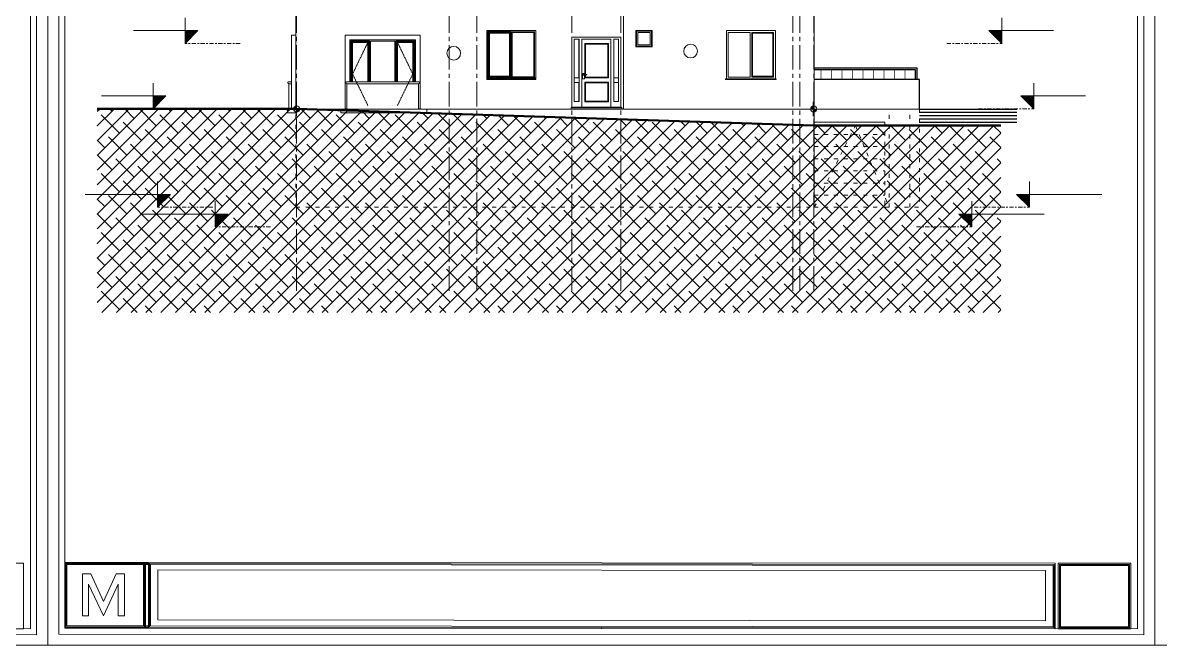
# Model space of a CAD drawing. Header units: millimetres. Extents: x 1373 to 40779, y 1939 to 6439.
# Drawn here: x 26555 to 30032, y 1939 to 3839 of the extents above; entities that cross this region are included whole.
import ezdxf

# ---------------------------------------------------------------- set-up
doc = ezdxf.new("R2010")
doc.units = ezdxf.units.MM
for name, pattern in [('ACAD_ISO03W100', [30, 12, -18]), ('Center', [3, 1.2, -0.6, 0.6, -0.6]), ('Centre', [1.34939, 0.635, -0.23813, 0.23813, -0.23813]), ('DASHDOTX2', [50.8, 25.4, -12.7, 0, -12.7]), ('IMPORT-CENTER2', [112.5, 75, -12.5, 12.5, -12.5])]:
    doc.linetypes.add(name, pattern=pattern)
for name, color, linetype, lineweight in [('A-ANNO-DIMS', 211, 'Continuous', 18), ('A-DETL', 6, 'Continuous', 30), ('A-DOOR', 31, 'Continuous', 18), ('A-DOOR-FRAM', 31, 'Continuous', 18), ('A-FLOR', 192, 'Continuous', 30), ('A-FLOR-LEVL', 51, 'Continuous', 18), ('A-GLAZ', 151, 'Continuous', 18), ('A-WALL', 20, 'Continuous', 9), ('HESAPLAMALAR', 2, 'Continuous', 30), ('kest', 4, 'DASHDOTX2', 50), ('S-GRID', 252, 'IMPORT-CENTER2', 5), ('ÖLÇÜ', 30, 'Continuous', 20)]:
    doc.layers.add(name, color=color, linetype=linetype, lineweight=lineweight)
doc.layers.add('TEFRIŞ', color=7, linetype='Continuous')
doc.layers.add('Çember', color=7, linetype='Continuous')

# ---------------------------------------------------------------- blocks, each defined once
blk = doc.blocks.new('RFFRFR')
at = {"layer": 'A-FLOR-LEVL'}
for points in [[(27079, -1469.4), (27079, -1508.9), (27039.6, -1469.4)], [(27079, -1772.2), (27079, -1811.7), (27039.6, -1772.2)], [(27079, -2072.2), (27079, -2111.7), (27039.6, -2072.2)], [(27079, -2372.2), (27079, -2411.7), (27039.6, -2372.2)], [(27079, -2672.2), (27079, -2711.7), (27039.6, -2672.2)], [(27097.9, -2972.2), (27097.9, -3011.7), (27058.4, -2972.2)], [(26981.1, -3072.2), (26981.1, -3111.7), (26941.6, -3072.2)], [(27079, -3271.7), (27079, -3311.2), (27039.6, -3271.7)], [(27065.5, -3572.2), (27065.5, -3611.7), (27026, -3572.2)], [(26889.4, -3632.2), (26889.4, -3671.7), (26849.9, -3632.2)]]:
    blk.add_hatch(color=256, dxfattribs=at).paths.add_polyline_path(points)
for p, q in [((27079, -1508.9), (27079, -1430)), ((27039.6, -1469.4), (27079, -1508.9)), ((27039.6, -1469.4), (27237, -1469.4)), ((27079, -1811.7), (27079, -1732.7)), ((27039.6, -1772.2), (27079, -1811.7)), ((27039.6, -1772.2), (27237, -1772.2)), ((27079, -2111.7), (27079, -2032.7)), ((27039.6, -2072.2), (27079, -2111.7)), ((27039.6, -2072.2), (27237, -2072.2)), ((27079, -2411.7), (27079, -2332.7)), ((27039.6, -2372.2), (27079, -2411.7)), ((27039.6, -2372.2), (27237, -2372.2)), ((27079, -2711.7), (27079, -2632.7)), ((27039.6, -2672.2), (27079, -2711.7)), ((27039.6, -2672.2), (27237, -2672.2)), ((27097.9, -3011.7), (27097.9, -2932.7)), ((27058.4, -2972.2), (27097.9, -3011.7)), ((27058.4, -2972.2), (27255.9, -2972.2)), ((26981.1, -3111.7), (26981.1, -3032.7)), ((26941.6, -3072.2), (26981.1, -3111.7)), ((26941.6, -3072.2), (27139.1, -3072.2)), ((27079, -3311.2), (27079, -3232.2)), ((27039.6, -3271.7), (27079, -3311.2)), ((27039.6, -3271.7), (27237, -3271.7)), ((27065.5, -3611.7), (27065.5, -3532.7)), ((27026, -3572.2), (27065.5, -3611.7)), ((27026, -3572.2), (27286.7, -3572.2)), ((26889.4, -3671.7), (26889.4, -3592.7)), ((26849.9, -3632.2), (26889.4, -3671.7)), ((26849.9, -3632.2), (27110.6, -3632.2))]:
    blk.add_line(p, q, dxfattribs=at)
at = {"layer": 'A-FLOR-LEVL', "linetype": 'Centre', "ltscale": 20}
for p, q in [((26909.9, -1508.9), (27079, -1508.9)), ((26909.9, -1811.7), (27079, -1811.7)), ((26909.9, -2111.7), (27079, -2111.7)), ((26909.9, -2411.7), (27079, -2411.7)), ((26909.9, -2711.7), (27079, -2711.7)), ((26929.9, -3011.7), (27099, -3011.7)), ((26813.1, -3111.7), (26982.2, -3111.7)), ((26909.9, -3311.2), (27079, -3311.2)), ((26896.4, -3611.7), (27065.5, -3611.7)), ((26720.2, -3671.7), (26889.4, -3671.7))]:
    blk.add_line(p, q, dxfattribs=at)
blk = doc.blocks.new('JTIRJRT')
at = {"layer": 'A-FLOR-LEVL'}
for points in [[(21893.2, -1469.4), (21893.2, -1508.9), (21932.7, -1469.4)], [(21893.2, -1772.2), (21893.2, -1811.7), (21932.7, -1772.2)], [(21893.2, -2072.2), (21893.2, -2111.7), (21932.7, -2072.2)], [(21893.2, -2372.2), (21893.2, -2411.7), (21932.7, -2372.2)], [(21893.2, -2672.2), (21893.2, -2711.7), (21932.7, -2672.2)], [(21874.3, -2972.2), (21874.3, -3011.7), (21913.8, -2972.2)], [(21991.1, -3072.2), (21991.1, -3111.7), (22030.6, -3072.2)], [(21893.2, -3271.7), (21893.2, -3311.2), (21932.7, -3271.7)], [(21906.7, -3572.2), (21906.7, -3611.7), (21946.2, -3572.2)], [(22082.9, -3632.2), (22082.9, -3671.7), (22122.4, -3632.2)]]:
    blk.add_hatch(color=256, dxfattribs=at).paths.add_polyline_path(points)
for p, q in [((21893.2, -1508.9), (21893.2, -1430)), ((21932.7, -1469.4), (21735.2, -1469.4)), ((21932.7, -1469.4), (21893.2, -1508.9)), ((21893.2, -1811.7), (21893.2, -1732.7)), ((21932.7, -1772.2), (21735.2, -1772.2)), ((21932.7, -1772.2), (21893.2, -1811.7)), ((21893.2, -2111.7), (21893.2, -2032.7)), ((21932.7, -2072.2), (21735.2, -2072.2)), ((21932.7, -2072.2), (21893.2, -2111.7)), ((21893.2, -2411.7), (21893.2, -2332.7)), ((21932.7, -2372.2), (21735.2, -2372.2)), ((21932.7, -2372.2), (21893.2, -2411.7)), ((21893.2, -2711.7), (21893.2, -2632.7)), ((21932.7, -2672.2), (21735.2, -2672.2)), ((21932.7, -2672.2), (21893.2, -2711.7)), ((21874.3, -3011.7), (21874.3, -2932.7)), ((21913.8, -2972.2), (21716.4, -2972.2)), ((21913.8, -2972.2), (21874.3, -3011.7)), ((21991.1, -3111.7), (21991.1, -3032.7)), ((22030.6, -3072.2), (21833.2, -3072.2)), ((22030.6, -3072.2), (21991.1, -3111.7)), ((21893.2, -3311.2), (21893.2, -3232.2)), ((21932.7, -3271.7), (21735.2, -3271.7)), ((21932.7, -3271.7), (21893.2, -3311.2)), ((22075.9, -3311.7), (21878.4, -3311.7)), ((21906.7, -3611.7), (21906.7, -3532.7)), ((21946.2, -3572.2), (21685.5, -3572.2)), ((21946.2, -3572.2), (21906.7, -3611.7)), ((22082.9, -3671.7), (22082.9, -3592.7)), ((22122.4, -3632.2), (21861.7, -3632.2)), ((22122.4, -3632.2), (22082.9, -3671.7))]:
    blk.add_line(p, q, dxfattribs=at)
at = {"layer": 'A-FLOR-LEVL', "linetype": 'Centre', "ltscale": 20}
for p, q in [((22062.3, -1508.9), (21893.2, -1508.9)), ((22062.3, -1811.7), (21893.2, -1811.7)), ((22062.3, -2111.7), (21893.2, -2111.7)), ((22062.3, -2411.7), (21893.2, -2411.7)), ((22062.3, -2711.7), (21893.2, -2711.7)), ((22042.4, -3011.7), (21873.3, -3011.7)), ((22159.2, -3111.7), (21990, -3111.7)), ((22062.3, -3311.2), (21893.2, -3311.2)), ((22075.9, -3611.7), (21906.7, -3611.7)), ((22252, -3671.7), (22082.9, -3671.7))]:
    blk.add_line(p, q, dxfattribs=at)
blk = doc.blocks.new('sfthgfhfgh')
at = {"layer": 'ÖLÇÜ'}
h = blk.add_hatch(color=256, dxfattribs=at)
h.paths.add_polyline_path([(-3322, 15884), (-3321, 15834), (-3272, 15835, 0.414214)])
h.paths.add_polyline_path([(-3371, 15834, 0.414214), (-3321, 15785), (-3321, 15834)])
at = {"layer": 'TEFRIŞ', "color": 4}
blk.add_line((-3320, 15720), (-3322, 15951), dxfattribs=at)
at = {"layer": 'ÖLÇÜ'}
blk.add_line((-3406, 15834), (-2971, 15838), dxfattribs=at)
blk.add_circle((-3321, 15834), 49.5, dxfattribs=at)

msp = doc.modelspace()

# ---------------------------------------------------------------- hatches: boundary and pattern name
at = {"layer": 'A-DETL', "lineweight": 25}
h = msp.add_hatch(dxfattribs=at)
h.set_pattern_fill('ANSI38', color=8, scale=10)
h.paths.add_polyline_path([(26783, 3576.3), (26783, 2954.5), (29544.6, 2954.5), (29544.6, 3525.8), (28972.6, 3525.8), (27392.2, 3576.3)])

# ---------------------------------------------------------------- linework, layer by layer
at = {"layer": 'A-ANNO-DIMS', "lineweight": 18, "ltscale": 2}
for p, q in [((26683.8, 1991.1), (26683.8, 2191.1)), ((26683.8, 2191.1), (26930.4, 2191.1)), ((26683.8, 1991.1), (26683.8, 2191.1)), ((26939.4, 2191.1), (26713.4, 2191.1)), ((26930.4, 1991.1), (26930.4, 2191.1)), ((26939.4, 2191.1), (29710.4, 2188.7)), ((26939.4, 1991.1), (26939.4, 2191.1)), ((26336.7, 2188.7), (26557.8, 2188.7)), ((26557.8, 1988.7), (26557.8, 2188.7)), ((26687, 2188), (26927.3, 2188)), ((26687, 1994.2), (26687, 2188)), ((26690.1, 2184.9), (26924.2, 2184.9)), ((26690.1, 1997.4), (26690.1, 2184.9)), ((26945.7, 2184.9), (26707.1, 2184.9)), ((26942.5, 2188), (26710.3, 2188)), ((26737.7, 2028.3), (26737.7, 2156.4)), ((26737.7, 2028.3), (26737.7, 2156.4)), ((26737.7, 2156.4), (26762.7, 2156.4)), ((26762.7, 2156.4), (26801.8, 2072.5)), ((26801.8, 2072.5), (26840.9, 2156.4)), ((26840.9, 2156.4), (26865.9, 2156.4)), ((26865.9, 2028.3), (26865.9, 2156.4)), ((26924.2, 1997.4), (26924.2, 2184.9)), ((26927.3, 1994.2), (26927.3, 2188)), ((26942.5, 2188), (29707.3, 2185.5)), ((26942.5, 1994.2), (26942.5, 2188)), ((26945.7, 2184.9), (29704.2, 2182.4)), ((26945.7, 1997.4), (26945.7, 2184.9)), ((29680.9, 2166.4), (26967.8, 2168.9)), ((26967.8, 2015.8), (26967.8, 2168.9)), ((29680.9, 2013.3), (29680.9, 2166.4)), ((29704.2, 1994.9), (29704.2, 2182.4)), ((29707.3, 1991.8), (29707.3, 2185.5)), ((29710.4, 1988.7), (29710.4, 2188.7)), ((29720.4, 2188.7), (29941.5, 2188.7)), ((29720.4, 1988.7), (29720.4, 2188.7)), ((29723.5, 2185.5), (29938.4, 2185.5)), ((29723.5, 1991.8), (29723.5, 2185.5)), ((29726.6, 2182.4), (29935.2, 2182.4)), ((29726.6, 1994.9), (29726.6, 2182.4)), ((29935.2, 1994.9), (29935.2, 2182.4)), ((29938.4, 1991.8), (29938.4, 2185.5)), ((29941.5, 1988.7), (29941.5, 2188.7)), ((26756.5, 2028.3), (26756.5, 2125.4)), ((26756.5, 2125.4), (26801.8, 2028.1)), ((26801.8, 2028.1), (26847.1, 2125.4)), ((26847.1, 2028.3), (26847.1, 2125.4)), ((26737.7, 2028.3), (26756.5, 2028.3)), ((26847.1, 2028.3), (26865.9, 2028.3)), ((26336.7, 1988.7), (26557.8, 1988.7)), ((26683.8, 1991.1), (26930.4, 1991.1)), ((26687, 1994.2), (26927.3, 1994.2)), ((26690.1, 1997.4), (26924.2, 1997.4)), ((26945.7, 1997.4), (26707.1, 1997.4)), ((26942.5, 1994.2), (26710.3, 1994.2)), ((26939.4, 1991.1), (26713.4, 1991.1)), ((26939.4, 1991.1), (29710.4, 1988.7)), ((26942.5, 1994.2), (29707.3, 1991.8)), ((26945.7, 1997.4), (29704.2, 1994.9)), ((29680.9, 2013.3), (26967.8, 2015.8)), ((29720.4, 1988.7), (29941.5, 1988.7)), ((29723.5, 1991.8), (29938.4, 1991.8)), ((29726.6, 1994.9), (29935.2, 1994.9))]:
    msp.add_line(p, q, dxfattribs=at)
for points in [[(22969.5, 1938.6), (26631.3, 1938.6), (26631.3, 6438.6), (22969.5, 6438.6)], [(26631.3, 1938.6), (30015, 1938.6), (30015, 6438.6), (26631.3, 6438.6)], [(30015, 1938.6), (33398.7, 1938.6), (33398.7, 6438.6), (30015, 6438.6)], [(23003.3, 1972.4), (26597.6, 1969.9), (26597.6, 6402.4), (23003.3, 6404.9)], [(26665.1, 1972.4), (29981.3, 1969.9), (29981.3, 6402.4), (26665.1, 6404.9)], [(23022, 1991.1), (26578.8, 1988.7), (26578.8, 6383.7), (23022, 6386.1)], [(26683.8, 1991.1), (29962.5, 1988.7), (29962.5, 6383.7), (26683.8, 6386.1)]]:
    msp.add_lwpolyline(points, close=True, dxfattribs=at)
at = {"layer": 'A-DOOR'}
for p, q in [((28345.2, 3776.4), (28273.6, 3776.4)), ((28273.6, 3776.4), (28273.6, 3776.4)), ((28273.6, 3776.4), (28273.6, 3681.4)), ((28275.6, 3774.4), (28343.2, 3774.4)), ((28275.6, 3681.4), (28275.6, 3774.4)), ((28343.2, 3774.4), (28343.2, 3672.8)), ((28345.2, 3670.8), (28345.2, 3776.4)), ((28266.4, 3668.3), (28266.4, 3684.8)), ((28272.4, 3684.8), (28266.4, 3684.8)), ((28266.4, 3684.8), (28266.4, 3668.3)), ((28266.4, 3684.8), (28266.4, 3684.8)), ((28266.4, 3668.3), (28272.4, 3668.3)), ((28266.4, 3668.3), (28266.4, 3668.3)), ((28269.4, 3682.8), (28269.4, 3682.8)), ((28269.5, 3681.5), (28269.4, 3681.5)), ((28269.4, 3680.1), (28269.5, 3680.1)), ((28269.4, 3678.8), (28269.4, 3678.8)), ((28269.6, 3681.5), (28269.5, 3681.5)), ((28269.5, 3681.5), (28269.5, 3681.5)), ((28269.5, 3681.5), (28269.5, 3681.5)), ((28269.5, 3681.5), (28269.5, 3681.5)), ((28269.5, 3681.5), (28269.5, 3681.5)), ((28269.5, 3681.5), (28269.5, 3681.5)), ((28269.5, 3681.5), (28269.5, 3681.5)), ((28269.5, 3680.1), (28269.5, 3680.1)), ((28269.5, 3680.1), (28269.5, 3680.1)), ((28269.5, 3680.1), (28269.5, 3680.1)), ((28269.5, 3680.1), (28269.5, 3680.1)), ((28269.5, 3680.1), (28269.5, 3680.1)), ((28269.5, 3680.1), (28269.6, 3680.1)), ((28269.7, 3681.5), (28269.6, 3681.5)), ((28269.6, 3681.5), (28269.6, 3681.5)), ((28269.6, 3681.5), (28269.6, 3681.5)), ((28269.6, 3681.5), (28269.6, 3681.5)), ((28269.6, 3681.5), (28269.6, 3681.5)), ((28269.6, 3680.1), (28269.6, 3680.1)), ((28269.6, 3680.1), (28269.6, 3680.1)), ((28269.6, 3680.1), (28269.6, 3680.1)), ((28269.6, 3680.1), (28269.6, 3680.1)), ((28269.6, 3680.1), (28269.7, 3680.1)), ((28269.8, 3681.5), (28269.7, 3681.5)), ((28269.7, 3681.5), (28269.7, 3681.5)), ((28269.7, 3681.5), (28269.7, 3681.5)), ((28269.7, 3680.1), (28269.7, 3680.1)), ((28269.7, 3680.1), (28269.7, 3680.1)), ((28269.7, 3680.1), (28269.8, 3680.1)), ((28269.9, 3681.5), (28269.8, 3681.5)), ((28269.8, 3681.5), (28269.8, 3681.5)), ((28269.8, 3681.5), (28269.8, 3681.5)), ((28269.8, 3680.1), (28269.8, 3680.1)), ((28269.8, 3680.1), (28269.8, 3680.1)), ((28269.8, 3680.1), (28269.9, 3680.1)), ((28270, 3681.5), (28269.9, 3681.5)), ((28269.9, 3681.5), (28269.9, 3681.5)), ((28269.9, 3680.1), (28269.9, 3680.1)), ((28269.9, 3680.1), (28270, 3680.1)), ((28270.1, 3681.5), (28270, 3681.5)), ((28270, 3681.5), (28270, 3681.5)), ((28270, 3680.1), (28270, 3680.1)), ((28270, 3680.1), (28270, 3680.1)), ((28270, 3680.1), (28270.1, 3680.1)), ((28270.2, 3681.5), (28270.1, 3681.5)), ((28270.1, 3681.5), (28270.1, 3681.5)), ((28270.1, 3680.1), (28270.1, 3680.1)), ((28270.1, 3680.1), (28270.2, 3680.1)), ((28270.3, 3681.5), (28270.2, 3681.5)), ((28270.2, 3681.5), (28270.2, 3681.5)), ((28270.2, 3680.1), (28270.2, 3680.1)), ((28270.2, 3680.1), (28270.3, 3680.1)), ((28270.4, 3681.5), (28270.3, 3681.5)), ((28270.3, 3681.5), (28270.3, 3681.5)), ((28270.3, 3680.1), (28270.3, 3680.1)), ((28270.3, 3680.1), (28270.4, 3680.1)), ((28270.5, 3681.5), (28270.4, 3681.5)), ((28270.4, 3681.5), (28270.4, 3681.5)), ((28270.4, 3680.1), (28270.5, 3680.1)), ((28270.6, 3681.5), (28270.5, 3681.5)), ((28270.5, 3681.5), (28270.5, 3681.5)), ((28270.5, 3680.1), (28270.5, 3680.1)), ((28270.5, 3680.1), (28270.6, 3680.1)), ((28270.7, 3681.5), (28270.6, 3681.5)), ((28270.6, 3681.5), (28270.6, 3681.5)), ((28270.6, 3680.1), (28270.6, 3680.1)), ((28270.6, 3680.1), (28270.7, 3680.1)), ((28270.8, 3681.5), (28270.7, 3681.5)), ((28270.7, 3680.1), (28270.7, 3680.1)), ((28270.7, 3680.1), (28270.8, 3680.1)), ((28270.9, 3681.5), (28270.8, 3681.5)), ((28270.8, 3681.5), (28270.8, 3681.5)), ((28270.8, 3680.1), (28270.9, 3680.1)), ((28271, 3681.5), (28270.9, 3681.5)), ((28270.9, 3681.5), (28270.9, 3681.5)), ((28270.9, 3680.1), (28270.9, 3680.1)), ((28270.9, 3680.1), (28271, 3680.1)), ((28271.1, 3681.5), (28271, 3681.5)), ((28271, 3680.1), (28271, 3680.1)), ((28271, 3680.1), (28271.1, 3680.1)), ((28278.3, 3681.5), (28271.1, 3681.5)), ((28271.1, 3680.1), (28278.3, 3680.1)), ((28272.4, 3681.4), (28272.4, 3684.8)), ((28272.4, 3668.3), (28272.4, 3680.1)), ((28273.6, 3680.1), (28273.6, 3670.8)), ((28273.6, 3670.8), (28345.2, 3670.8)), ((28273.6, 3670.8), (28273.6, 3670.8)), ((28345.2, 3657.4), (28273.6, 3657.4)), ((28273.6, 3657.4), (28273.6, 3657.4)), ((28273.6, 3657.4), (28273.6, 3598.3)), ((28275.6, 3672.8), (28275.6, 3680.1)), ((28343.2, 3672.8), (28275.6, 3672.8)), ((28275.6, 3600.3), (28275.6, 3655.4)), ((28275.6, 3655.4), (28343.2, 3655.4)), ((28278.4, 3681.5), (28278.3, 3681.5)), ((28278.3, 3681.5), (28278.3, 3681.5)), ((28278.3, 3681.5), (28278.3, 3681.5)), ((28278.3, 3681.5), (28278.3, 3681.5)), ((28278.3, 3680.1), (28278.3, 3680.1)), ((28278.3, 3680.1), (28278.3, 3680.1)), ((28278.3, 3680.1), (28278.4, 3680.1)), ((28278.5, 3681.5), (28278.4, 3681.5)), ((28278.4, 3681.5), (28278.4, 3681.5)), ((28278.4, 3681.5), (28278.4, 3681.5)), ((28278.4, 3680.1), (28278.4, 3680.1)), ((28278.4, 3680.1), (28278.4, 3680.1)), ((28278.4, 3680.1), (28278.4, 3680.1)), ((28278.4, 3680.1), (28278.5, 3680.1)), ((28278.6, 3681.5), (28278.5, 3681.5)), ((28278.5, 3681.5), (28278.5, 3681.5)), ((28278.5, 3681.5), (28278.5, 3681.5)), ((28278.5, 3681.5), (28278.5, 3681.5)), ((28278.5, 3680.1), (28278.5, 3680.1)), ((28278.5, 3680.1), (28278.5, 3680.1)), ((28278.5, 3680.1), (28278.6, 3680.1)), ((28278.7, 3681.5), (28278.6, 3681.5)), ((28278.6, 3681.5), (28278.6, 3681.5)), ((28278.6, 3681.5), (28278.6, 3681.5)), ((28278.6, 3680.1), (28278.6, 3680.1)), ((28278.6, 3680.1), (28278.6, 3680.1)), ((28278.6, 3680.1), (28278.6, 3680.1)), ((28278.6, 3680.1), (28278.7, 3680.1)), ((28278.8, 3681.5), (28278.7, 3681.5)), ((28278.7, 3681.5), (28278.7, 3681.5)), ((28278.7, 3681.5), (28278.7, 3681.5)), ((28278.7, 3681.5), (28278.7, 3681.5)), ((28278.7, 3680.1), (28278.7, 3680.1)), ((28278.7, 3680.1), (28278.7, 3680.1)), ((28278.7, 3680.1), (28278.8, 3680.1)), ((28278.9, 3681.5), (28278.8, 3681.5)), ((28278.8, 3681.5), (28278.8, 3681.5)), ((28278.8, 3681.5), (28278.8, 3681.5)), ((28278.8, 3681.5), (28278.8, 3681.5)), ((28278.8, 3681.5), (28278.8, 3681.5)), ((28278.8, 3680.1), (28278.8, 3680.1)), ((28278.8, 3680.1), (28278.8, 3680.1)), ((28278.8, 3680.1), (28278.8, 3680.1)), ((28278.8, 3680.1), (28278.8, 3680.1)), ((28278.8, 3680.1), (28278.9, 3680.1)), ((28279, 3681.5), (28278.9, 3681.5)), ((28278.9, 3681.5), (28278.9, 3681.5)), ((28278.9, 3681.5), (28278.9, 3681.5)), ((28278.9, 3681.5), (28278.9, 3681.5)), ((28278.9, 3681.5), (28278.9, 3681.5)), ((28278.9, 3681.5), (28278.9, 3681.5)), ((28278.9, 3680.1), (28278.9, 3680.1)), ((28278.9, 3680.1), (28278.9, 3680.1)), ((28278.9, 3680.1), (28278.9, 3680.1)), ((28278.9, 3680.1), (28278.9, 3680.1)), ((28278.9, 3680.1), (28278.9, 3680.1)), ((28278.9, 3680.1), (28279, 3680.1)), ((28279, 3681.5), (28279, 3681.5)), ((28279, 3681.5), (28279.1, 3681.5)), ((28279, 3681.5), (28279, 3681.5)), ((28279, 3681.5), (28279, 3681.5)), ((28279, 3681.5), (28279, 3681.5)), ((28279, 3681.5), (28279, 3681.5)), ((28279, 3681.5), (28279, 3681.5)), ((28279, 3681.5), (28279, 3681.5)), ((28279, 3681.5), (28279, 3681.5)), ((28279, 3681.5), (28279, 3681.5)), ((28279, 3681.5), (28279, 3681.5)), ((28279, 3681.5), (28279, 3681.5)), ((28279, 3681.5), (28279, 3681.5)), ((28279.1, 3680.1), (28279, 3680.1)), ((28279, 3680.1), (28279, 3680.1)), ((28279, 3680.1), (28279, 3680.1)), ((28279, 3680.1), (28279, 3680.1)), ((28279, 3680.1), (28279, 3680.1)), ((28279, 3680.1), (28279, 3680.1)), ((28279, 3680.1), (28279, 3680.1)), ((28279, 3680.1), (28279, 3680.1)), ((28279, 3680.1), (28279, 3680.1)), ((28279, 3680.1), (28279, 3680.1)), ((28279, 3680.1), (28279, 3680.1)), ((28279, 3680.1), (28279, 3680.1)), ((28279, 3680.1), (28279, 3680.1)), ((28279.1, 3681.5), (28279.1, 3681.5)), ((28279.1, 3681.5), (28279.1, 3681.5)), ((28279.1, 3681.5), (28279.2, 3681.4)), ((28279.2, 3680.1), (28279.1, 3680.1)), ((28279.1, 3680.1), (28279.1, 3680.1)), ((28279.1, 3680.1), (28279.1, 3680.1)), ((28279.1, 3680.1), (28279.1, 3680.1)), ((28279.2, 3681.4), (28279.2, 3681.4)), ((28279.2, 3681.4), (28279.2, 3681.4)), ((28279.2, 3681.4), (28279.2, 3681.4)), ((28279.2, 3681.4), (28279.3, 3681.4)), ((28279.3, 3680.1), (28279.2, 3680.1)), ((28279.2, 3680.1), (28279.2, 3680.1)), ((28279.2, 3680.1), (28279.2, 3680.1)), ((28279.2, 3680.1), (28279.2, 3680.1)), ((28279.3, 3681.4), (28279.3, 3681.4)), ((28279.3, 3681.4), (28279.3, 3681.4)), ((28279.3, 3681.4), (28279.3, 3681.4)), ((28279.3, 3681.4), (28279.4, 3681.4)), ((28279.4, 3680.1), (28279.3, 3680.1)), ((28279.3, 3680.1), (28279.3, 3680.1)), ((28279.3, 3680.1), (28279.3, 3680.1)), ((28279.4, 3681.4), (28279.4, 3681.4)), ((28279.4, 3681.4), (28279.4, 3681.3)), ((28279.4, 3681.3), (28279.4, 3681.3)), ((28279.4, 3681.3), (28279.5, 3681.3)), ((28279.5, 3680.2), (28279.4, 3680.2)), ((28279.4, 3680.2), (28279.4, 3680.2)), ((28279.4, 3680.2), (28279.4, 3680.2)), ((28279.4, 3680.2), (28279.4, 3680.2)), ((28279.4, 3680.2), (28279.4, 3680.1)), ((28279.5, 3681.3), (28279.5, 3681.3)), ((28279.5, 3681.3), (28279.5, 3681.3)), ((28279.5, 3681.3), (28279.5, 3681.2)), ((28279.5, 3681.2), (28279.5, 3681.2)), ((28279.5, 3681.2), (28279.6, 3681.2)), ((28279.6, 3680.3), (28279.5, 3680.3)), ((28279.5, 3680.3), (28279.5, 3680.3)), ((28279.5, 3680.3), (28279.5, 3680.3)), ((28279.5, 3680.3), (28279.5, 3680.2)), ((28279.5, 3680.2), (28279.5, 3680.2)), ((28279.6, 3681.2), (28279.6, 3681.2)), ((28279.6, 3681.2), (28279.6, 3681.2)), ((28279.6, 3681.2), (28279.6, 3681.1)), ((28279.6, 3681.1), (28279.6, 3681.1)), ((28279.6, 3681.1), (28279.6, 3681.1)), ((28279.6, 3681.1), (28279.7, 3681.1)), ((28279.7, 3680.5), (28279.6, 3680.4)), ((28279.6, 3680.4), (28279.6, 3680.4)), ((28279.6, 3680.4), (28279.6, 3680.4)), ((28279.6, 3680.4), (28279.6, 3680.4)), ((28279.6, 3680.4), (28279.6, 3680.3)), ((28279.6, 3680.3), (28279.6, 3680.3)), ((28279.7, 3681.1), (28279.7, 3681)), ((28279.7, 3681), (28279.7, 3681)), ((28279.7, 3681), (28279.7, 3681)), ((28279.7, 3681), (28279.7, 3681)), ((28279.7, 3681), (28279.7, 3680.9)), ((28279.7, 3680.9), (28279.7, 3680.9)), ((28279.7, 3680.9), (28279.7, 3680.9)), ((28279.7, 3680.9), (28279.7, 3680.9)), ((28279.7, 3680.9), (28279.7, 3680.8)), ((28279.7, 3680.8), (28279.7, 3680.8)), ((28279.7, 3680.8), (28279.7, 3680.8)), ((28279.7, 3680.8), (28279.7, 3680.8)), ((28279.7, 3680.8), (28279.7, 3680.7)), ((28279.7, 3680.7), (28279.7, 3680.7)), ((28279.7, 3680.7), (28279.7, 3680.7)), ((28279.7, 3680.7), (28279.7, 3680.6)), ((28279.7, 3680.6), (28279.7, 3680.6)), ((28279.7, 3680.6), (28279.7, 3680.6)), ((28279.7, 3680.6), (28279.7, 3680.6)), ((28279.7, 3680.6), (28279.7, 3680.5)), ((28279.7, 3680.5), (28279.7, 3680.5)), ((28279.7, 3680.5), (28279.7, 3680.5)), ((28279.7, 3680.5), (28279.7, 3680.5)), ((28343.2, 3655.4), (28343.2, 3600.3)), ((28345.2, 3598.3), (28345.2, 3657.4)), ((28383.3, 3581.2), (28233.5, 3581.2)), ((28264, 3581.6), (28352.5, 3581.6)), ((28273.6, 3598.3), (28345.2, 3598.3)), ((28273.6, 3598.3), (28273.6, 3598.3)), ((28343.2, 3600.3), (28275.6, 3600.3)), ((28351.5, 3581.6), (28351.8, 3581.2)), ((28383.4, 3580.5), (28383.3, 3581.2)), ((28231.2, 3579.6), (28231, 3580.5)), ((28231, 3580.5), (28231, 3575.8)), ((28233.5, 3580.5), (28231, 3580.5)), ((28231, 3575.8), (28231.2, 3575.8)), ((28231.2, 3575.8), (28231.2, 3579.6)), ((28386, 3579.6), (28231.2, 3579.6)), ((28386, 3575.8), (28231.2, 3575.8)), ((28385.9, 3580.5), (28383.4, 3580.5)), ((28385.9, 3580.5), (28386, 3579.6)), ((28386, 3579.6), (28386, 3575.8))]:
    msp.add_line(p, q, dxfattribs=at)
at = {"layer": 'A-DOOR', "linetype": 'ACAD_ISO03W100'}
for p, q in [((28974.6, 3498.6), (29190.5, 3498.6)), ((28974.6, 3461.5), (29190.5, 3461.5)), ((28974.6, 3424.3), (29190.5, 3424.3)), ((28974.6, 3387.2), (29190.5, 3387.2)), ((28974.6, 3350), (29190.5, 3350)), ((28974.6, 3312.9), (29190.5, 3312.9))]:
    msp.add_line(p, q, dxfattribs=at)
at = {"layer": 'A-DOOR'}
for centre, major_axis, start_param, end_param in [((28269.4, 3680.8), (0, 2), 5.059032, 7.853982), ((28269.4, 3680.8), (0, 2), 0.261799, 1.570796), ((28269.4, 3680.8), (0, 2), 1.570796, 2.879793), ((28269.4, 3680.8), (0, 2), 1.570796, 4.364559), ((28269.4, 3680.8), (0, 0.7), 0, 1.570796), ((28269.4, 3680.8), (0, 0.7), 1.570796, 3.141593), ((28269.4, 3680.8), (0, 0.7), 3.231043, 3.618796), ((28279, 3680.8), (0, 0.7), 1.286304, 1.570796), ((28279, 3680.8), (0, 0.7), 1.570796, 1.832596), ((28279, 3680.8), (0, 0.7), 4.712389, 6.544985), ((28279, 3680.8), (0, 0.7), 2.879793, 4.712389)]:
    msp.add_ellipse(centre, major_axis=major_axis, ratio=0.999035, start_param=start_param, end_param=end_param, dxfattribs=at)
for points, knots in [([(28273.6, 3776.4), (28273.6, 3776.4), (28273.6, 3776.4), (28273.6, 3776.4), (28273.6, 3776.4), (28273.6, 3776.4), (28273.7, 3776.4), (28273.7, 3776.3), (28273.7, 3776.3), (28273.7, 3776.3), (28273.7, 3776.3), (28273.8, 3776.3), (28273.8, 3776.2), (28273.8, 3776.2)], [0, 0, 0, 0, 0.166667, 0.25, 0.333333, 0.416667, 0.5, 0.583333, 0.666667, 0.708333, 0.75, 0.833333, 1, 1, 1, 1]), ([(28275.1, 3774.9), (28275.1, 3774.9), (28275.2, 3774.8), (28275.3, 3774.7), (28275.3, 3774.7), (28275.4, 3774.6), (28275.4, 3774.6), (28275.4, 3774.6), (28275.5, 3774.5), (28275.5, 3774.5), (28275.5, 3774.5), (28275.6, 3774.4), (28275.6, 3774.4), (28275.6, 3774.4), (28275.6, 3774.4)], [0, 0, 0, 0, 0.166667, 0.25, 0.333333, 0.375, 0.416667, 0.5, 0.541667, 0.583333, 0.666667, 0.75, 0.833333, 1, 1, 1, 1]), ([(28343.7, 3774.9), (28343.7, 3774.9), (28343.6, 3774.8), (28343.5, 3774.7), (28343.5, 3774.7), (28343.5, 3774.6), (28343.4, 3774.6), (28343.4, 3774.6), (28343.4, 3774.5), (28343.3, 3774.5), (28343.3, 3774.5), (28343.3, 3774.4), (28343.2, 3774.4), (28343.2, 3774.4), (28343.2, 3774.4)], [0, 0, 0, 0, 0.166667, 0.25, 0.333333, 0.375, 0.416667, 0.5, 0.541667, 0.583333, 0.666667, 0.75, 0.833333, 1, 1, 1, 1]), ([(28345.2, 3776.4), (28345.2, 3776.4), (28345.2, 3776.4), (28345.2, 3776.4), (28345.2, 3776.4), (28345.2, 3776.4), (28345.2, 3776.4), (28345.2, 3776.3), (28345.1, 3776.3), (28345.1, 3776.3), (28345.1, 3776.3), (28345.1, 3776.3), (28345.1, 3776.2), (28345, 3776.2)], [0, 0, 0, 0, 0.166667, 0.25, 0.333333, 0.416667, 0.5, 0.583333, 0.666667, 0.708333, 0.75, 0.833333, 1, 1, 1, 1]), ([(28273.6, 3670.8), (28273.6, 3670.8), (28273.6, 3670.8), (28273.6, 3670.8), (28273.6, 3670.8), (28273.6, 3670.9), (28273.7, 3670.9), (28273.7, 3670.9), (28273.7, 3670.9), (28273.7, 3670.9), (28273.7, 3670.9), (28273.8, 3671), (28273.8, 3671), (28273.8, 3671)], [0, 0, 0, 0, 0.166667, 0.25, 0.333333, 0.416667, 0.5, 0.583333, 0.666667, 0.708333, 0.75, 0.833333, 1, 1, 1, 1]), ([(28273.8, 3657.2), (28273.8, 3657.2), (28273.8, 3657.3), (28273.7, 3657.3), (28273.7, 3657.3), (28273.7, 3657.3), (28273.7, 3657.3), (28273.7, 3657.4), (28273.6, 3657.4), (28273.6, 3657.4), (28273.6, 3657.4), (28273.6, 3657.4), (28273.6, 3657.4), (28273.6, 3657.4)], [0, 0, 0, 0, 0.166667, 0.25, 0.333333, 0.375, 0.416667, 0.5, 0.583333, 0.666667, 0.75, 0.833333, 1, 1, 1, 1]), ([(28275.1, 3672.3), (28275.1, 3672.4), (28275.2, 3672.4), (28275.3, 3672.5), (28275.3, 3672.6), (28275.4, 3672.6), (28275.4, 3672.6), (28275.4, 3672.7), (28275.5, 3672.7), (28275.5, 3672.7), (28275.5, 3672.7), (28275.6, 3672.8), (28275.6, 3672.8), (28275.6, 3672.8), (28275.6, 3672.8)], [0, 0, 0, 0, 0.166667, 0.25, 0.333333, 0.375, 0.416667, 0.5, 0.541667, 0.583333, 0.666667, 0.75, 0.833333, 1, 1, 1, 1]), ([(28275.6, 3655.4), (28275.6, 3655.4), (28275.6, 3655.4), (28275.6, 3655.4), (28275.5, 3655.5), (28275.5, 3655.5), (28275.5, 3655.5), (28275.4, 3655.6), (28275.4, 3655.6), (28275.4, 3655.6), (28275.3, 3655.7), (28275.3, 3655.7), (28275.2, 3655.8), (28275.1, 3655.9), (28275.1, 3655.9)], [0, 0, 0, 0, 0.166667, 0.25, 0.333333, 0.416667, 0.458333, 0.5, 0.583333, 0.666667, 0.708333, 0.75, 0.833333, 1, 1, 1, 1]), ([(28343.2, 3672.8), (28343.2, 3672.8), (28343.2, 3672.8), (28343.3, 3672.8), (28343.3, 3672.7), (28343.3, 3672.7), (28343.4, 3672.7), (28343.4, 3672.7), (28343.4, 3672.6), (28343.5, 3672.6), (28343.5, 3672.6), (28343.5, 3672.5), (28343.6, 3672.4), (28343.7, 3672.4), (28343.7, 3672.3)], [-1, -1, -1, -1, -0.833333, -0.75, -0.666667, -0.583333, -0.541667, -0.5, -0.416667, -0.375, -0.333333, -0.25, -0.166667, 0, 0, 0, 0]), ([(28343.7, 3655.9), (28343.7, 3655.9), (28343.6, 3655.8), (28343.5, 3655.7), (28343.5, 3655.7), (28343.5, 3655.6), (28343.4, 3655.6), (28343.4, 3655.6), (28343.4, 3655.5), (28343.3, 3655.5), (28343.3, 3655.5), (28343.3, 3655.4), (28343.2, 3655.4), (28343.2, 3655.4), (28343.2, 3655.4)], [-1, -1, -1, -1, -0.833333, -0.75, -0.666667, -0.625, -0.583333, -0.5, -0.458333, -0.416667, -0.333333, -0.25, -0.166667, 0, 0, 0, 0]), ([(28345, 3671), (28345.1, 3671), (28345.1, 3671), (28345.1, 3670.9), (28345.1, 3670.9), (28345.1, 3670.9), (28345.2, 3670.9), (28345.2, 3670.9), (28345.2, 3670.9), (28345.2, 3670.8), (28345.2, 3670.8), (28345.2, 3670.8), (28345.2, 3670.8), (28345.2, 3670.8)], [-1, -1, -1, -1, -0.833333, -0.75, -0.666667, -0.625, -0.583333, -0.5, -0.416667, -0.333333, -0.25, -0.166667, 0, 0, 0, 0]), ([(28345.2, 3657.4), (28345.2, 3657.4), (28345.2, 3657.4), (28345.2, 3657.4), (28345.2, 3657.4), (28345.2, 3657.4), (28345.2, 3657.4), (28345.2, 3657.3), (28345.1, 3657.3), (28345.1, 3657.3), (28345.1, 3657.3), (28345.1, 3657.3), (28345.1, 3657.2), (28345, 3657.2)], [-1, -1, -1, -1, -0.833333, -0.75, -0.666667, -0.583333, -0.5, -0.416667, -0.375, -0.333333, -0.25, -0.166667, 0, 0, 0, 0]), ([(28273.8, 3598.5), (28273.8, 3598.5), (28273.8, 3598.5), (28273.7, 3598.4), (28273.7, 3598.4), (28273.7, 3598.4), (28273.7, 3598.4), (28273.7, 3598.4), (28273.6, 3598.4), (28273.6, 3598.3), (28273.6, 3598.3), (28273.6, 3598.3), (28273.6, 3598.3), (28273.6, 3598.3)], [0, 0, 0, 0, 0.166667, 0.25, 0.333333, 0.375, 0.416667, 0.5, 0.583333, 0.666667, 0.75, 0.833333, 1, 1, 1, 1]), ([(28275.6, 3600.3), (28275.6, 3600.3), (28275.6, 3600.3), (28275.6, 3600.3), (28275.5, 3600.2), (28275.5, 3600.2), (28275.5, 3600.2), (28275.4, 3600.2), (28275.4, 3600.1), (28275.4, 3600.1), (28275.3, 3600), (28275.3, 3600), (28275.2, 3599.9), (28275.1, 3599.9), (28275.1, 3599.8)], [0, 0, 0, 0, 0.166667, 0.25, 0.333333, 0.416667, 0.458333, 0.5, 0.583333, 0.666667, 0.708333, 0.75, 0.833333, 1, 1, 1, 1]), ([(28343.2, 3600.3), (28343.2, 3600.3), (28343.2, 3600.3), (28343.3, 3600.3), (28343.3, 3600.2), (28343.3, 3600.2), (28343.4, 3600.2), (28343.4, 3600.2), (28343.4, 3600.1), (28343.5, 3600.1), (28343.5, 3600), (28343.6, 3600), (28343.6, 3599.9), (28343.7, 3599.9), (28343.7, 3599.8)], [0, 0, 0, 0, 0.166667, 0.25, 0.333333, 0.416667, 0.458333, 0.5, 0.583333, 0.666667, 0.708333, 0.75, 0.833333, 1, 1, 1, 1]), ([(28345, 3598.5), (28345.1, 3598.5), (28345.1, 3598.5), (28345.1, 3598.4), (28345.1, 3598.4), (28345.1, 3598.4), (28345.2, 3598.4), (28345.2, 3598.4), (28345.2, 3598.4), (28345.2, 3598.3), (28345.2, 3598.3), (28345.2, 3598.3), (28345.2, 3598.3), (28345.2, 3598.3)], [0, 0, 0, 0, 0.166667, 0.25, 0.333333, 0.375, 0.416667, 0.5, 0.583333, 0.666667, 0.75, 0.833333, 1, 1, 1, 1])]:
    msp.add_open_spline(points, degree=3, knots=knots, dxfattribs=at)
at = {"layer": 'A-DOOR-FRAM'}
for p, q in [((28383.3, 3581.2), (28383.3, 3795.8)), ((28240.5, 3788.7), (28255.4, 3788.7)), ((28240.5, 3599.1), (28240.5, 3788.7)), ((28255.2, 3671.6), (28255.2, 3788.7)), ((28255.4, 3788.7), (28255.4, 3599.1)), ((28264, 3788.7), (28264, 3581.2)), ((28264, 3788.7), (28352.7, 3788.7)), ((28352.5, 3581.2), (28352.5, 3788.7)), ((28352.7, 3788.7), (28352.7, 3581.2)), ((28361.3, 3788.7), (28376.2, 3788.7)), ((28361.3, 3599.1), (28361.3, 3788.7)), ((28376, 3671.6), (28376, 3788.7)), ((28376.2, 3788.7), (28376.2, 3599.1)), ((28240.5, 3671.6), (28255.3, 3671.6)), ((28255.3, 3656.6), (28240.5, 3656.6)), ((28255.2, 3599.1), (28255.2, 3656.6)), ((28255.3, 3671.6), (28255.3, 3656.6)), ((28361.3, 3671.6), (28376.1, 3671.6)), ((28376.1, 3656.6), (28361.3, 3656.6)), ((28376, 3599.1), (28376, 3656.6)), ((28376.1, 3671.6), (28376.1, 3656.6)), ((28264, 3581.2), (28233.5, 3581.2)), ((28255.4, 3599.1), (28240.5, 3599.1)), ((28352.7, 3581.2), (28383.3, 3581.2)), ((28376.2, 3599.1), (28361.3, 3599.1))]:
    msp.add_line(p, q, dxfattribs=at)
at = {"layer": 'A-FLOR', "color": 1, "lineweight": 20}
for p, q in [((27392.2, 3275.8), (27392.2, 3263.8)), ((28972.6, 3275.8), (28972.6, 3263.8))]:
    msp.add_line(p, q, dxfattribs=at)
at = {"layer": 'A-FLOR', "color": 1, "linetype": 'ACAD_ISO03W100', "lineweight": 20}
msp.add_line((28974.6, 3275.8), (29190.5, 3275.8), dxfattribs=at)
at = {"layer": 'A-GLAZ'}
for p, q in [((27376.2, 3576.8), (27376.2, 3801.8)), ((27390.2, 3801.8), (27376.2, 3801.8)), ((27770.2, 3801.8), (27540.2, 3801.8)), ((27540.2, 3801.8), (27540.2, 3576.8)), ((27770.2, 3576.8), (27770.2, 3801.8)), ((27976.6, 3671.1), (27976.6, 3812.8)), ((27976.6, 3812.8), (27976.6, 3812.8)), ((27977.7, 3811.7), (27976.6, 3812.8)), ((27976.6, 3812.8), (28048, 3812.8)), ((27976.6, 3812.8), (27976.6, 3671.1)), ((27977.7, 3672.1), (27977.7, 3811.7)), ((28047, 3811.7), (27977.7, 3811.7)), ((27981.6, 3807.8), (27979.9, 3809.5)), ((27979.9, 3809.5), (27979.9, 3674.3)), ((28044.8, 3809.5), (27979.9, 3809.5)), ((27981.6, 3807.8), (27981.6, 3676.1)), ((28043, 3807.8), (27981.6, 3807.8)), ((28042.9, 3807.8), (28042.9, 3676.1)), ((28044.8, 3809.5), (28043, 3807.8)), ((28043, 3676.1), (28043, 3807.8)), ((28044.8, 3674.3), (28044.8, 3809.5)), ((28048, 3812.8), (28047, 3811.7)), ((28047, 3811.7), (28047, 3672.1)), ((28048, 3812.8), (28048, 3671.1)), ((28051, 3672.1), (28051, 3811.8)), ((28051, 3811.8), (28119.4, 3811.8)), ((28051, 3809.8), (28051, 3811.8)), ((28119.4, 3811.8), (28051, 3811.8)), ((28117.4, 3809.8), (28051, 3809.8)), ((28117.2, 3674.1), (28117.2, 3809.8)), ((28117.4, 3809.8), (28117.4, 3674.1)), ((28119.4, 3811.8), (28119.4, 3672.1)), ((28119.4, 3672.1), (28119.4, 3811.8)), ((28123.4, 3815.8), (28123.4, 3670.9)), ((28479.3, 3815.8), (28429.3, 3815.8)), ((28429.3, 3815.8), (28429.3, 3765.8)), ((28431.2, 3767.7), (28431.2, 3813.9)), ((28431.2, 3813.9), (28477.4, 3813.9)), ((28435.5, 3772.1), (28435.5, 3809.5)), ((28435.5, 3809.5), (28472.9, 3809.5)), ((28472.8, 3772.1), (28472.8, 3809.5)), ((28472.9, 3809.5), (28472.9, 3772.1)), ((28477.3, 3767.7), (28477.3, 3813.9)), ((28477.4, 3813.9), (28477.4, 3767.7)), ((28479.3, 3765.8), (28479.3, 3815.8)), ((28711.6, 3673.3), (28711.6, 3809.8)), ((28711.6, 3809.8), (28778.1, 3809.8)), ((28778, 3673.3), (28778, 3809.8)), ((28778.1, 3809.8), (28778.1, 3673.3)), ((28783.9, 3673.3), (28783.9, 3809.8)), ((28783.9, 3809.8), (28849.5, 3809.8)), ((28785, 3808.8), (28785, 3675)), ((28785, 3808.8), (28848.5, 3808.8)), ((28785.9, 3807.8), (28785, 3808.8)), ((28785.9, 3676.1), (28785.9, 3807.8)), ((28785.9, 3807.8), (28847.4, 3807.8)), ((28847.3, 3807.8), (28847.3, 3676.1)), ((28848.5, 3808.8), (28847.4, 3807.8)), ((28847.4, 3807.8), (28847.4, 3676.1)), ((28848.5, 3675), (28848.5, 3808.8)), ((28849.4, 3673.3), (28849.4, 3809.8)), ((28849.5, 3809.8), (28849.5, 3673.3)), ((28855.5, 3668.3), (28855.5, 3815.8)), ((27555.2, 3659.3), (27555.2, 3786.8)), ((27555.2, 3786.8), (27755.2, 3786.8)), ((27558.2, 3659.3), (27558.2, 3783.8)), ((27559.3, 3782.7), (27558.2, 3783.8)), ((27558.2, 3783.8), (27614.7, 3783.8)), ((27559.3, 3659.3), (27559.3, 3782.7)), ((27613.6, 3782.7), (27559.3, 3782.7)), ((27563.2, 3778.8), (27561.4, 3780.5)), ((27561.4, 3780.5), (27561.4, 3659.3)), ((27611.4, 3780.5), (27561.4, 3780.5)), ((27563.2, 3778.8), (27563.2, 3659.3)), ((27609.7, 3778.8), (27563.2, 3778.8)), ((27611.4, 3780.5), (27609.7, 3778.8)), ((27609.7, 3659.3), (27609.7, 3778.8)), ((27611.4, 3659.3), (27611.4, 3780.5)), ((27614.7, 3783.8), (27613.6, 3782.7)), ((27613.6, 3782.7), (27613.6, 3659.3)), ((27614.7, 3783.8), (27614.7, 3659.3)), ((27617.7, 3659.3), (27617.7, 3782.8)), ((27617.7, 3782.8), (27692.7, 3782.8)), ((27692.7, 3782.8), (27692.7, 3659.3)), ((27695.7, 3783.8), (27752.2, 3783.8)), ((27695.7, 3659.3), (27695.7, 3783.8)), ((27695.7, 3783.8), (27696.8, 3782.6)), ((27696.8, 3782.6), (27751, 3782.6)), ((27696.8, 3782.6), (27696.8, 3659.3)), ((27749.1, 3780.6), (27698.8, 3780.6)), ((27698.8, 3659.3), (27698.8, 3780.6)), ((27698.8, 3780.6), (27700.7, 3778.8)), ((27747.2, 3778.8), (27700.7, 3778.8)), ((27700.7, 3778.8), (27700.7, 3659.3)), ((27747.2, 3778.8), (27749.1, 3780.6)), ((27747.2, 3659.3), (27747.2, 3778.8)), ((27749.1, 3659.3), (27749.1, 3780.6)), ((27751, 3782.6), (27752.2, 3783.8)), ((27751, 3782.6), (27751, 3659.3)), ((27752.2, 3783.8), (27752.2, 3659.3)), ((27755.2, 3786.8), (27755.2, 3659.3)), ((28429.3, 3765.8), (28479.3, 3765.8)), ((28477.4, 3767.7), (28431.2, 3767.7)), ((28472.9, 3772.1), (28435.5, 3772.1)), ((27376.2, 3659.3), (27368.6, 3659.3)), ((27368.6, 3653.4), (27368.6, 3575.8)), ((27368.6, 3653.3), (27376.2, 3653.3)), ((27764.7, 3659.3), (27545.6, 3659.3)), ((27545.6, 3653.4), (27545.6, 3575.8)), ((27545.6, 3653.3), (27764.7, 3653.3)), ((27764.7, 3653.4), (27764.7, 3575.8)), ((27973.8, 3670.9), (28123.4, 3670.9)), ((28123.5, 3670.7), (27973.8, 3670.7)), ((28123.5, 3670.2), (27973.8, 3670.2)), ((27973.9, 3669.1), (27973.8, 3669.7)), ((27973.8, 3665.8), (27973.9, 3665.8)), ((27973.9, 3665.8), (27973.9, 3669.1)), ((28123.8, 3669.1), (27973.9, 3669.1)), ((28123.8, 3665.8), (27973.9, 3665.8)), ((27977.7, 3672.1), (27976.6, 3671.1)), ((28048, 3671.1), (27976.6, 3671.1)), ((27976.6, 3671.1), (27976.6, 3671.1)), ((28047, 3672.1), (27977.7, 3672.1)), ((27981.6, 3676.1), (27979.9, 3674.3)), ((27979.9, 3674.3), (28044.8, 3674.3)), ((27981.6, 3676.1), (28043, 3676.1)), ((28043, 3676.1), (28044.8, 3674.3)), ((28047, 3672.1), (28048, 3671.1)), ((28117.4, 3674.1), (28051, 3674.1)), ((28051, 3674.1), (28051, 3672.1)), ((28119.4, 3672.1), (28051, 3672.1)), ((28051, 3672.1), (28119.4, 3672.1)), ((28123.4, 3670.9), (28123.5, 3670.7)), ((28123.5, 3670.7), (28123.5, 3670.2)), ((28123.5, 3670.2), (28123.8, 3669.1)), ((28123.8, 3669.1), (28123.8, 3665.8)), ((28703.4, 3668.3), (28703.5, 3668.3)), ((28703.4, 3668.3), (28703.4, 3665.8)), ((28703.5, 3665.8), (28703.4, 3665.8)), ((28703.5, 3668.3), (28858.4, 3668.3)), ((28703.5, 3665.8), (28703.5, 3668.3)), ((28858.4, 3665.8), (28703.5, 3665.8)), ((28778.1, 3673.3), (28711.6, 3673.3)), ((28849.5, 3673.3), (28783.9, 3673.3)), ((28785, 3675), (28785.9, 3676.1)), ((28785, 3675), (28848.5, 3675)), ((28847.4, 3676.1), (28785.9, 3676.1)), ((28848.5, 3675), (28847.4, 3676.1)), ((28858.4, 3668.3), (28858.4, 3665.8)), ((27364.2, 3575.8), (27390.2, 3575.8)), ((27364.2, 3563.8), (27364.2, 3575.8)), ((27390.2, 3563.8), (27364.2, 3563.8)), ((27376.2, 3576.8), (27390.2, 3576.8)), ((27376.2, 3576.8), (27376.2, 3575.8)), ((27527.2, 3575.8), (27789.7, 3575.8)), ((27527.2, 3563.8), (27527.2, 3575.8)), ((27789.7, 3563.8), (27527.2, 3563.8)), ((27540.2, 3576.8), (27545.6, 3576.8)), ((27764.7, 3576.8), (27770.2, 3576.8)), ((27789.7, 3563.8), (27789.7, 3575.8))]:
    msp.add_line(p, q, dxfattribs=at)
at = {"layer": 'A-GLAZ', "linetype": 'Center'}
for p, q in [((27609.7, 3778.8), (27563.2, 3682.9)), ((27700.7, 3778.8), (27747.2, 3682.9)), ((27609.7, 3587.1), (27563.2, 3682.9)), ((27700.7, 3587.1), (27747.2, 3682.9))]:
    msp.add_line(p, q, dxfattribs=at)
at = {"layer": 'A-GLAZ'}
for points, knots in [([(27368.6, 3659.3), (27368.5, 3659.3), (27368.4, 3659.3), (27368.2, 3659.3), (27368, 3659.2), (27367.8, 3659.2), (27367.6, 3659.1), (27367.5, 3659.1), (27367.3, 3659), (27367.1, 3658.9), (27366.9, 3658.8), (27366.7, 3658.6), (27366.5, 3658.5), (27366.4, 3658.3), (27366.2, 3658.1), (27366, 3657.8), (27365.8, 3657.4), (27365.7, 3656.9), (27365.6, 3656.6), (27365.6, 3656.3)], [0.5, 0.5, 0.5, 0.5, 0.5208333, 0.5416667, 0.5625, 0.5833333, 0.6041667, 0.625, 0.6458333, 0.6666667, 0.6875, 0.7083333, 0.75, 0.7708333, 0.7916667, 0.8333333, 0.875, 0.9166667, 1, 1, 1, 1]), ([(27365.6, 3656.3), (27365.6, 3656), (27365.7, 3655.6), (27365.8, 3655.1), (27366, 3654.8), (27366.2, 3654.5), (27366.4, 3654.3), (27366.5, 3654.1), (27366.8, 3653.9), (27367, 3653.7), (27367.3, 3653.6), (27367.5, 3653.5), (27367.6, 3653.4), (27367.8, 3653.4), (27368, 3653.3), (27368.2, 3653.3), (27368.4, 3653.3), (27368.5, 3653.3), (27368.6, 3653.3)], [0, 0, 0, 0, 0.0833333, 0.125, 0.1666667, 0.2083333, 0.2291667, 0.25, 0.2916667, 0.3333333, 0.3541667, 0.375, 0.3958333, 0.4166667, 0.4375, 0.4583333, 0.4791667, 0.5, 0.5, 0.5, 0.5]), ([(27545.6, 3659.3), (27545.5, 3659.3), (27545.4, 3659.3), (27545.2, 3659.3), (27545, 3659.2), (27544.8, 3659.2), (27544.6, 3659.1), (27544.5, 3659.1), (27544.3, 3659), (27544.1, 3658.9), (27543.9, 3658.8), (27543.7, 3658.6), (27543.5, 3658.5), (27543.4, 3658.3), (27543.2, 3658.1), (27543, 3657.8), (27542.8, 3657.4), (27542.7, 3656.9), (27542.6, 3656.6), (27542.6, 3656.3)], [0.5, 0.5, 0.5, 0.5, 0.5208333, 0.5416667, 0.5625, 0.5833333, 0.6041667, 0.625, 0.6458333, 0.6666667, 0.6875, 0.7083333, 0.75, 0.7708333, 0.7916667, 0.8333333, 0.875, 0.9166667, 1, 1, 1, 1]), ([(27542.6, 3656.3), (27542.6, 3656), (27542.7, 3655.6), (27542.8, 3655.1), (27543, 3654.8), (27543.2, 3654.5), (27543.4, 3654.3), (27543.5, 3654.1), (27543.8, 3653.9), (27544, 3653.7), (27544.3, 3653.6), (27544.5, 3653.5), (27544.6, 3653.4), (27544.8, 3653.4), (27545, 3653.3), (27545.2, 3653.3), (27545.4, 3653.3), (27545.5, 3653.3), (27545.6, 3653.3)], [0, 0, 0, 0, 0.0833333, 0.125, 0.1666667, 0.2083333, 0.2291667, 0.25, 0.2916667, 0.3333333, 0.3541667, 0.375, 0.3958333, 0.4166667, 0.4375, 0.4583333, 0.4791667, 0.5, 0.5, 0.5, 0.5]), ([(27764.7, 3659.3), (27764.8, 3659.3), (27764.9, 3659.3), (27765.1, 3659.3), (27765.3, 3659.2), (27765.5, 3659.2), (27765.7, 3659.1), (27765.9, 3659.1), (27766.1, 3659), (27766.2, 3658.9), (27766.4, 3658.8), (27766.6, 3658.6), (27766.8, 3658.5), (27767, 3658.3), (27767.2, 3658.1), (27767.3, 3657.8), (27767.5, 3657.4), (27767.7, 3656.9), (27767.7, 3656.6), (27767.7, 3656.3)], [0.5, 0.5, 0.5, 0.5, 0.5208333, 0.5416667, 0.5625, 0.5833333, 0.6041667, 0.625, 0.6458333, 0.6666667, 0.6875, 0.7083333, 0.75, 0.7708333, 0.7916667, 0.8333333, 0.875, 0.9166667, 1, 1, 1, 1]), ([(27767.7, 3656.3), (27767.7, 3656), (27767.7, 3655.6), (27767.5, 3655.1), (27767.3, 3654.8), (27767.2, 3654.5), (27767, 3654.3), (27766.8, 3654.1), (27766.6, 3653.9), (27766.3, 3653.7), (27766.1, 3653.6), (27765.9, 3653.5), (27765.7, 3653.4), (27765.5, 3653.4), (27765.3, 3653.3), (27765.1, 3653.3), (27764.9, 3653.3), (27764.8, 3653.3), (27764.7, 3653.3)], [0, 0, 0, 0, 0.0833333, 0.125, 0.1666667, 0.2083333, 0.2291667, 0.25, 0.2916667, 0.3333333, 0.3541667, 0.375, 0.3958333, 0.4166667, 0.4375, 0.4583333, 0.4791667, 0.5, 0.5, 0.5, 0.5])]:
    msp.add_open_spline(points, degree=3, knots=knots, dxfattribs=at)
at = {"layer": 'A-WALL'}
for p, q in [((27390.2, 3863.8), (27390.2, 3575.8)), ((28391.4, 3863.8), (28391.4, 3575.8)), ((28974.6, 3863.8), (28974.6, 3575.8)), ((27973.8, 3665.8), (27973.8, 3815.8)), ((27973.8, 3815.8), (28123.6, 3815.8)), ((28123.6, 3815.8), (28123.6, 3669.7)), ((28233.5, 3580.5), (28233.5, 3795.8)), ((28233.5, 3795.8), (28383.4, 3795.8)), ((28383.4, 3795.8), (28383.4, 3580.5)), ((28429.3, 3765.8), (28429.3, 3815.8)), ((28429.3, 3815.8), (28479.3, 3815.8)), ((28479.3, 3815.8), (28479.3, 3765.8)), ((28705.9, 3668.3), (28705.9, 3815.8)), ((28705.9, 3815.8), (28855.8, 3815.8)), ((28855.8, 3815.8), (28855.8, 3668.3)), ((28479.3, 3765.8), (28429.3, 3765.8)), ((27390.2, 3575.8), (28231.1, 3575.8)), ((29296, 3575.8), (28386, 3575.8)), ((28974.6, 3575.8), (28974.6, 3275.8)), ((28974.6, 3535.8), (29190.5, 3535.8))]:
    msp.add_line(p, q, dxfattribs=at)
at = {"layer": 'A-WALL', "linetype": 'ACAD_ISO03W100'}
for p, q in [((27390.2, 3275.8), (27390.2, 3575.8)), ((29203.5, 3275.8), (29203.5, 3575.8)), ((29267, 3275.8), (29267, 3575.8)), ((29296, 3575.8), (29296, 3275.8)), ((29190.5, 3535.8), (29190.5, 3275.8)), ((27390.2, 3275.8), (28974.6, 3275.8)), ((29190.5, 3275.8), (29296, 3275.8))]:
    msp.add_line(p, q, dxfattribs=at)
msp.add_lwpolyline([(28974.6, 3275.8), (29100.4, 3525.8), (29203.5, 3275.8)], dxfattribs=at)
at = {"layer": 'HESAPLAMALAR', "color": 8}
for p, q in [((29296, 3575.8), (29593.9, 3575.8)), ((29296, 3565.8), (29593.9, 3565.8)), ((29296, 3555.8), (29593.9, 3555.8)), ((29296, 3545.8), (29593.9, 3545.8)), ((29296, 3535.8), (29593.9, 3535.8))]:
    msp.add_line(p, q, dxfattribs=at)
for points in [[(29288.9, 3665.8), (29288.9, 3700.8), (28974.6, 3700.8)], [(29283.9, 3665.8), (29283.9, 3695.8), (28974.6, 3695.8)], [(29296, 3575.8), (29296, 3665.8), (28974.6, 3665.8)]]:
    msp.add_lwpolyline(points, dxfattribs=at)
at = {"layer": 'HESAPLAMALAR', "color": 8, "const_width": 2}
for points in [[(28994.9, 3665.8), (28994.9, 3695.8)], [(29027, 3665.8), (29027, 3695.8)], [(29059.1, 3665.8), (29059.1, 3695.8)], [(29091.2, 3665.8), (29091.2, 3695.8)], [(29123.3, 3665.8), (29123.3, 3695.8)], [(29155.5, 3665.8), (29155.5, 3695.8)], [(29187.6, 3665.8), (29187.6, 3695.8)], [(29219.7, 3665.8), (29219.7, 3695.8)], [(29251.8, 3665.8), (29251.8, 3695.8)]]:
    msp.add_lwpolyline(points, dxfattribs=at)
at = {"layer": 'kest', "color": 3, "linetype": 'ByBlock'}
msp.add_lwpolyline([(26783, 3576.3), (27392.2, 3576.3), (28972.6, 3525.8), (29544.6, 3525.8)], dxfattribs=at)
at = {"layer": 'S-GRID', "lineweight": 18}
for p, q in [((27392.2, 3021.1), (27392.2, 5522.1)), ((27858.5, 3021.1), (27858.5, 5522.1)), ((27943.5, 3021.1), (27943.5, 5522.1)), ((28233.5, 3021.1), (28233.5, 5522.1)), ((28383.5, 3021.1), (28383.5, 5522.1)), ((28908.4, 3021.1), (28908.4, 5522.1)), ((28930.2, 3021.1), (28930.2, 5522.1)), ((28972.6, 3021.1), (28972.6, 5522.1))]:
    msp.add_line(p, q, dxfattribs=at)
at = {"layer": 'Çember', "color": 1, "linetype": 'Continuous', "lineweight": 5}
for centre in [(27872.4, 3746.1), (28596.6, 3752.7)]:
    msp.add_circle(centre, 21, dxfattribs=at)

# ---------------------------------------------------------------- block references
at = {"layer": 'A-DETL'}
for name, p in [('JTIRJRT', (5060.1, 6887.5)), ('RFFRFR', (2566.4, 6887.5))]:
    msp.add_blockref(name, p, dxfattribs=at)
at = {"layer": 'A-DETL', "xscale": -0.1870974158142238, "yscale": 0.1870974158142238, "zscale": 0.1870974158142238, "rotation": 0.5566844251430857}
for p in [(26799.6, 607.2), (28380, 607.3)]:
    msp.add_blockref('sfthgfhfgh', p, dxfattribs=at)

doc.saveas('drawing.dxf')
